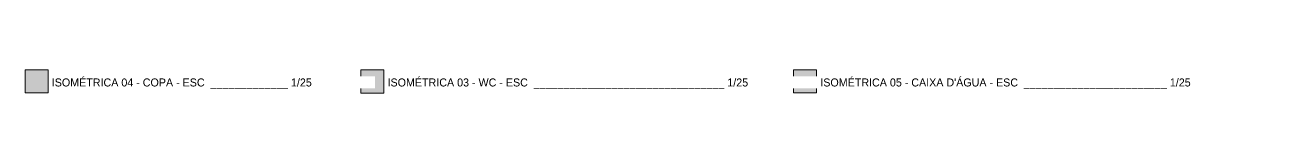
# Model space of a CAD drawing. Header units: metres. Extents: x -0.9 to 62, y -37.3 to 60.
# Drawn here: x 61.457 to 62.005, y 2.528 to 2.538 of the extents above; entities that cross this region are included whole.
import ezdxf

# ---------------------------------------------------------------- set-up
doc = ezdxf.new("R2010")
doc.units = ezdxf.units.M
for name, color, linetype, lineweight in [('A-DETL', 7, 'Continuous', 5), ('A-DETL-GENF', 7, 'Continuous', 5), ('G-ANNO-TEXT', 7, 'Continuous', 5)]:
    doc.layers.add(name, color=color, linetype=linetype, lineweight=lineweight)
doc.styles.add('Century Gothic_4', font='GOTHIC.TTF', dxfattribs={"height": 0.0035})

msp = doc.modelspace()

# ---------------------------------------------------------------- hatches: boundary and pattern name
at = {"layer": 'A-DETL-GENF', "true_color": 0x626262}
for points in [[(61.46746, 2.5282), (61.46746, 2.5382), (61.45737, 2.5382), (61.45737, 2.5282)], [(61.61426, 2.52812), (61.61426, 2.5382), (61.60418, 2.5382), (61.60418, 2.52812)], [(61.80348, 2.5282), (61.80348, 2.5382), (61.7934, 2.5382), (61.7934, 2.5282)]]:
    msp.add_hatch(color=251, dxfattribs=at).paths.add_polyline_path(points)

# ---------------------------------------------------------------- linework, layer by layer
at = {"layer": 'A-DETL'}
for p, q in [((61.46746, 2.5382), (61.45737, 2.5382)), ((61.45737, 2.5382), (61.45737, 2.5282)), ((61.46746, 2.5282), (61.46746, 2.5382)), ((61.61426, 2.5382), (61.60418, 2.5382)), ((61.60418, 2.5382), (61.60418, 2.52812)), ((61.61426, 2.52812), (61.61426, 2.5382)), ((61.80348, 2.5382), (61.7934, 2.5382)), ((61.7934, 2.5382), (61.7934, 2.5282)), ((61.80348, 2.5282), (61.80348, 2.5382)), ((61.45737, 2.5282), (61.46746, 2.5282)), ((61.60418, 2.52812), (61.61426, 2.52812)), ((61.7934, 2.5282), (61.80348, 2.5282))]:
    msp.add_line(p, q, dxfattribs=at)

# ---------------------------------------------------------------- next in the draw order: texts
at = {"layer": 'G-ANNO-TEXT', "char_height": 0.0035, "attachment_point": 1, "style": 'Century Gothic_4', "bg_fill": 3, "box_fill_scale": 1.25, "bg_fill_color": 256, "bg_fill_true_color": 13158600, "bg_fill_transparency": 0}
for s, insert, width in [('ISOMÉTRICA 04 - COPA - ESC  _____________ 1/25', (61.46905, 2.53449), 0.1404556), ('ISOMÉTRICA 03 - WC - ESC  ________________________________ 1/25', (61.61586, 2.53449), 0.1910421)]:
    msp.add_mtext(s, dxfattribs=dict(at, insert=insert, width=width))

# ---------------------------------------------------------------- next in the draw order: texts
at = {"layer": 'G-ANNO-TEXT', "insert": (61.80508, 2.53449), "char_height": 0.0035, "width": 0.1992193, "attachment_point": 1, "style": 'Century Gothic_4', "bg_fill": 3, "box_fill_scale": 1.25, "bg_fill_color": 256, "bg_fill_true_color": 13158600, "bg_fill_transparency": 0}
msp.add_mtext("ISOMÉTRICA 05 - CAIXA D'ÁGUA - ESC  ________________________ 1/25", dxfattribs=at)

doc.saveas('drawing.dxf')
